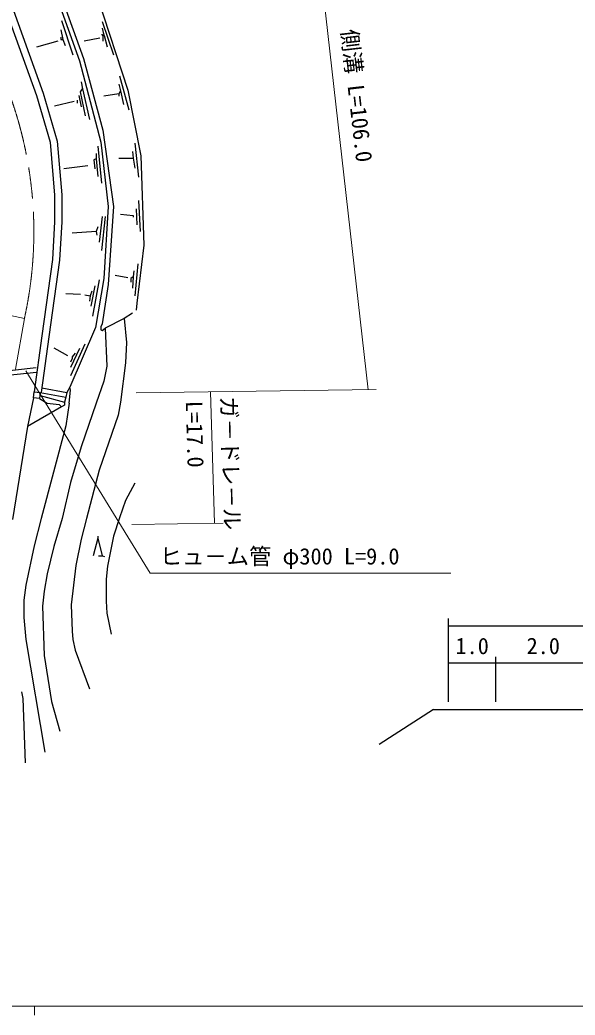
# Model space of a CAD drawing. Units: millimetres, scale not verified. Extents: x -34711 to 605289, y -54262 to 305738.
# Drawn here: x 191648 to 253871, y 129738 to 241237 of the extents above; entities that cross this region are included whole.
import ezdxf
from ezdxf.enums import TextEntityAlignment as Align

# ---------------------------------------------------------------- set-up
doc = ezdxf.new("R2010")
doc.units = ezdxf.units.MM
doc.header["$LTSCALE"] = 1000
doc.linetypes.add('CHAIN', pattern=[18.5, 12, -1.5, 3.5, -1.5])
for name, color, linetype, lineweight in [('M-BGD', 7, 'Continuous', 25), ('M-BMK', 2, 'CHAIN', 13), ('M-BMK-HTXT', 7, 'Continuous', 13), ('M-SUV', 7, 'Continuous', 13)]:
    doc.layers.add(name, color=color, linetype=linetype, lineweight=lineweight)
doc.styles.add('ＭＳ ゴシック', font='')
doc.styles.get('ＭＳ ゴシック').set_extended_font_data('MS Gothic')

msp = doc.modelspace()

# ---------------------------------------------------------------- linework, layer by layer
at = {"layer": 'M-BGD'}
for p, q in [((193172, 251058), (198336, 236665)), ((187245, 250212), (193510, 232770)), ((188002, 250471), (194271, 233017)), ((193849, 250550), (198760, 236919)), ((199522, 246232), (203755, 233363)), ((196304, 241152), (197574, 237342)), ((200876, 241068), (202146, 237342)), ((196220, 240136), (196474, 239036)), ((200876, 240306), (201046, 239544)), ((195881, 238866), (193510, 238189)), ((196220, 239290), (196220, 239036)), ((196220, 239036), (196474, 239036)), ((196474, 239036), (196728, 238358)), ((200622, 239205), (198844, 238866)), ((200792, 239628), (200961, 239459)), ((201046, 239544), (200961, 239459)), ((201130, 239459), (200961, 239459)), ((200961, 239459), (200961, 238866)), ((201469, 238189), (201130, 239459)), ((198336, 236665), (200707, 227521)), ((198760, 236919), (200961, 228876)), ((198506, 234294), (198675, 233532)), ((202824, 234972), (203840, 231162)), ((198421, 233194), (198675, 233532)), ((199014, 230484), (198421, 233194)), ((198675, 233532), (199437, 230061)), ((202739, 234040), (202908, 233278)), ((202908, 233278), (202739, 232940)), ((202908, 233278), (203247, 231754)), ((203755, 233363), (205194, 225997)), ((193510, 232770), (195034, 227521)), ((194271, 233017), (195824, 227669)), ((197744, 232093), (195542, 231585)), ((198082, 232262), (198082, 231924)), ((198252, 232770), (198506, 231500)), ((202739, 232940), (201046, 232686)), ((202739, 232940), (202739, 232686)), ((200961, 228876), (202146, 220324)), ((195034, 227521), (195542, 221594)), ((195824, 227669), (196342, 221629)), ((200707, 227521), (201554, 220324)), ((200368, 227098), (200792, 222949)), ((204263, 226505), (204348, 225743)), ((204517, 227436), (204940, 223626)), ((200199, 225658), (199945, 225574)), ((199945, 225574), (200030, 224558)), ((200199, 226251), (200199, 225658)), ((200199, 225658), (200368, 223711)), ((202739, 225743), (204348, 225743)), ((204348, 225743), (204517, 224642)), ((205194, 225997), (205533, 216006)), ((199268, 224896), (196558, 224558)), ((195542, 221594), (195542, 218631)), ((196342, 221629), (196342, 218607)), ((204940, 221002), (205110, 217530)), ((201554, 220324), (201046, 212281)), ((202146, 220324), (201554, 211604)), ((204686, 220070), (204771, 218292)), ((195542, 218631), (195288, 214398)), ((196342, 218607), (196084, 214319)), ((200876, 219224), (200538, 216345)), ((201215, 219224), (200792, 215414)), ((202908, 219478), (204348, 219308)), ((204348, 219308), (204348, 219139)), ((200199, 217530), (197490, 217361)), ((200368, 218038), (200199, 217530)), ((200199, 217530), (200284, 217107)), ((205533, 216006), (204771, 209487)), ((195288, 214398), (194103, 205846)), ((196084, 214319), (194896, 205739)), ((204432, 213128), (204348, 212450)), ((204856, 213890), (204517, 210334)), ((200538, 212112), (199776, 208048)), ((201046, 212281), (200114, 206778)), ((202316, 212620), (203755, 212366)), ((204348, 212450), (204094, 212281)), ((204094, 212281), (204094, 211858)), ((204348, 212450), (204263, 211180)), ((199691, 210842), (199522, 210334)), ((200030, 211434), (199606, 209148)), ((201554, 211604), (200876, 207201)), ((196812, 210588), (198421, 210503)), ((198929, 210418), (199522, 210334)), ((199522, 210334), (199437, 209741)), ((204771, 209487), (204686, 208725)), ((203332, 207794), (201215, 206693)), ((204263, 208386), (203332, 207794)), ((203332, 207794), (203586, 205084)), ((200114, 206778), (197236, 200089)), ((200876, 207201), (200707, 206862)), ((200707, 206862), (200707, 206524)), ((200707, 206524), (200876, 206439)), ((200876, 206439), (201215, 206693)), ((201215, 206693), (201384, 202460)), ((194103, 205846), (193256, 199581)), ((194896, 205739), (194049, 199474)), ((195458, 204492), (195796, 204322)), ((195796, 204322), (196982, 203645)), ((198929, 204915), (197320, 201359)), ((198336, 204407), (197320, 202290)), ((203586, 205084), (203501, 202798)), ((197490, 203306), (197320, 202883)), ((197828, 203899), (197490, 203476)), ((197490, 203476), (197490, 203306)), ((181351, 201010), (193458, 202280)), ((201384, 202460), (201046, 200766)), ((203501, 202798), (202908, 198396)), ((181403, 200512), (193510, 201782)), ((201046, 200766), (200199, 198311)), ((194103, 200004), (196897, 199496)), ((197236, 200089), (196897, 199496)), ((197151, 198311), (197320, 199750)), ((197320, 199750), (197236, 200089)), ((193170, 198901), (192494, 195686)), ((193170, 198901), (193256, 199581)), ((193848, 198816), (193170, 198901)), ((193256, 199581), (193934, 199496)), ((193256, 199581), (193934, 199496)), ((193934, 199496), (193848, 198816)), ((193849, 198819), (194696, 198311)), ((193934, 199496), (196812, 198988)), ((193934, 199158), (196643, 198396)), ((196812, 198988), (196643, 198396)), ((196897, 199496), (196812, 198988)), ((196304, 197888), (192494, 195686)), ((194696, 198311), (196050, 198142)), ((196050, 198142), (196304, 197888)), ((196643, 198057), (196304, 197888)), ((196643, 198396), (196643, 198057)), ((197151, 198311), (196812, 195771)), ((200199, 198311), (198506, 193400)), ((202908, 198396), (202654, 196956)), ((202654, 196956), (200538, 190776)), ((192494, 195686), (190801, 185272)), ((196812, 195771), (194018, 185357)), ((198506, 193400), (197320, 189421)), ((200538, 190776), (199098, 185357)), ((197320, 189421), (196389, 185357)), ((204517, 189336), (203501, 187389)), ((203501, 187389), (202824, 185442)), ((194018, 185357), (193256, 182309)), ((196389, 185357), (195458, 182224)), ((199098, 185357), (198506, 183071)), ((202824, 185442), (202146, 183410)), ((198506, 183071), (197913, 180108)), ((200368, 183156), (199860, 181208)), ((200368, 183410), (200368, 183156)), ((200368, 183156), (200876, 181208)), ((202146, 183410), (201469, 180023)), ((193256, 182309), (192325, 177906)), ((195458, 182224), (194696, 179176)), ((200453, 181208), (200876, 181208)), ((200876, 181208), (201130, 181124)), ((197913, 180108), (197405, 175705)), ((201469, 180023), (201300, 178584)), ((194696, 179176), (194357, 177229)), ((201300, 178584), (201300, 176128)), ((192325, 177906), (192071, 176213)), ((192071, 176213), (192071, 174266)), ((194357, 177229), (194188, 175536)), ((194188, 175536), (194357, 170032)), ((197405, 175705), (197490, 172742)), ((201300, 176128), (201384, 174774)), ((192071, 174266), (192325, 171810)), ((201384, 174774), (201892, 172403)), ((239689, 164820), (239689, 174175)), ((239689, 173334), (271386, 173334)), ((192325, 171810), (194442, 159195)), ((197490, 172742), (197574, 171810)), ((197574, 171810), (197828, 170625)), ((197828, 170625), (199437, 166307)), ((194357, 170032), (195204, 164868)), ((244980, 164820), (244980, 169879)), ((239689, 169206), (244046, 169206)), ((244046, 169206), (271386, 169206)), ((191817, 165968), (191986, 165206)), ((191986, 165206), (192240, 158010)), ((195204, 164868), (196135, 161566)), ((238006, 163974), (231907, 160038)), ((238006, 163974), (271386, 163974))]:
    msp.add_line(p, q, dxfattribs=at)
at = {"layer": 'M-BMK'}
for p in [(167772, 212958), (191140, 202121)]:
    msp.add_line(p, (192156, 207794), dxfattribs=at)
msp.add_arc((148212, 217488), 45000, 347.5604, 21.35089, dxfattribs=at)
at = {"layer": 'M-BMK-HTXT'}
for p, q in [((223756, 260824), (230668, 199802)), ((206248, 179256), (192308, 201926)), ((231569, 199814), (204679, 199463)), ((213440, 184840), (213016, 199572)), ((204180, 184719), (214440, 184853)), ((206248, 179256), (239962, 179256))]:
    msp.add_line(p, q, dxfattribs=at)
at = {"layer": 'M-SUV'}
for p, q in [((-34711, 130738), (504289, 130738)), ((193289, 130738), (193289, 129738))]:
    msp.add_line(p, q, dxfattribs=at)

# ---------------------------------------------------------------- texts
at = {"layer": 'M-BGD', "style": 'ＭＳ ゴシック'}
for s, p in [('1.0', (240455, 169643)), ('2.0', (248425, 169643))]:
    msp.add_text(s, height=1833, rotation=359.7, dxfattribs=at).set_placement(p, align=Align.BOTTOM_LEFT)
at = {"layer": 'M-BMK-HTXT', "style": 'ＭＳ ゴシック'}
for s, rotation, p in [('側溝 L=106.0', 276.5, (227111, 240027)), ('ガ－ドレ－ル', 271.6, (213585, 199028)), ('L=17.0', 271.6, (209687, 198515))]:
    msp.add_text(s, height=1833, rotation=rotation, dxfattribs=at).set_placement(p, align=Align.BOTTOM_LEFT)
msp.add_text('ヒュ－ム管 φ300 L=9.0', height=1833, dxfattribs=at).set_placement((207329, 179672), align=Align.BOTTOM_LEFT)

doc.saveas('drawing.dxf')
